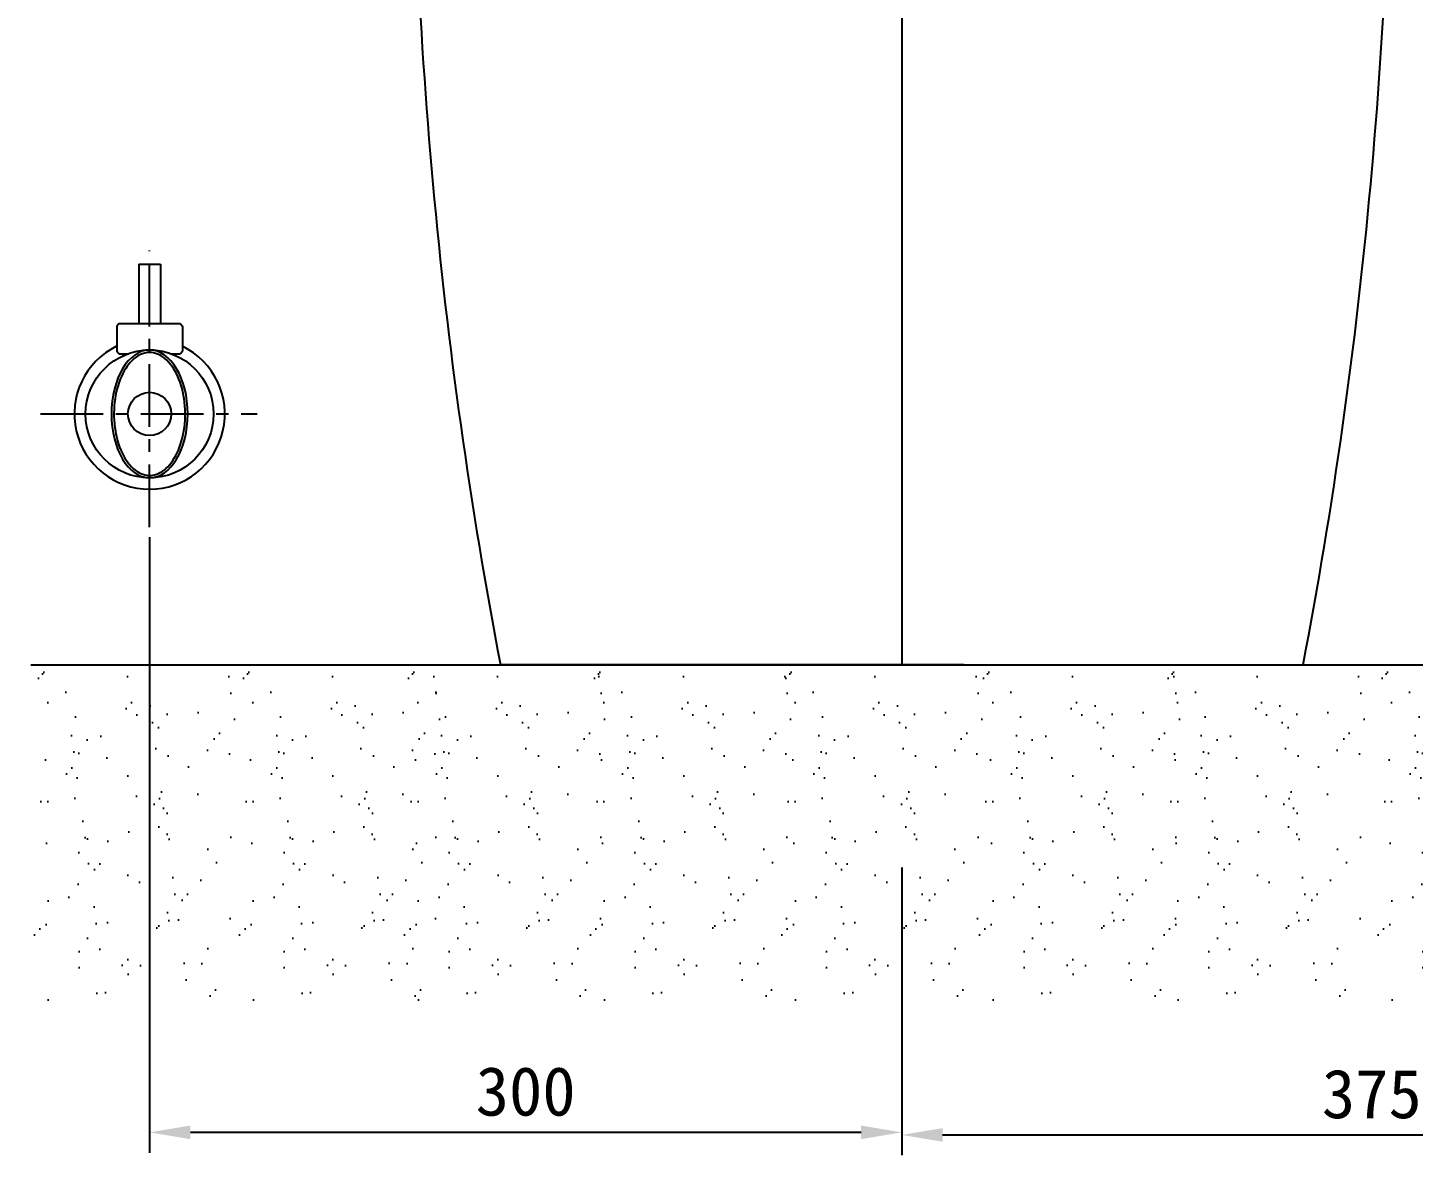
# Model space of a CAD drawing. Header units: millimetres. Extents: x 5 to 3846, y 5 to 2747.
# Drawn here: x 2247 to 2800, y 609 to 1058 of the extents above; entities that cross this region are included whole.
import ezdxf

# ---------------------------------------------------------------- set-up
doc = ezdxf.new("R2010")
doc.units = ezdxf.units.MM
doc.linetypes.add('CENTER', pattern=[2, 1.25, -0.25, 0.25, -0.25])
doc.layers.get('0').update_dxf_attribs({"color": 255})
doc.dimstyles.new('ISO-25', dxfattribs={"dimtxt": 2.5, "dimasz": 2.5, "dimexe": 1.25, "dimexo": 0.625, "dimtad": 1, "dimdsep": 46, "dimtxsty": 'Standard', "dimcen": 2.5, "dimadec": 0, "dimazin": 0, "dimtfac": 1, "dimtmove": 0, "dimatfit": 3, "dimfxl": 1, "dimarcsym": 0})

# ---------------------------------------------------------------- blocks, each defined once
blk = doc.blocks.new('*D15')
at = {"color": 3, "lineweight": -2, "transparency": 16777216}
for p, q in [((2970.34, 1045.74), (2970.34, 608.63)), ((2595.62, 723.42), (2595.62, 608.63)), ((2611.87, 616.75), (2954.09, 616.75))]:
    blk.add_line(p, q, dxfattribs=at)
at = {"color": 3, "transparency": 16777216}
for points in [[(2611.87, 619.46), (2611.87, 614.04), (2595.62, 616.75)], [(2954.09, 619.46), (2954.09, 614.04), (2970.34, 616.75)]]:
    blk.add_solid(points, dxfattribs=at)
at = {"layer": 'DEFPOINTS', "color": 0, "transparency": 16777216}
for p in [(2970.34, 1049.8), (2595.62, 727.48), (2970.34, 616.75)]:
    blk.add_point(p, dxfattribs=at)
at = {"color": 3, "transparency": 16777216, "insert": (2782.98, 633), "char_height": 19.5, "attachment_point": 5}
blk.add_mtext('375', dxfattribs=at)
blk = doc.blocks.new('*D16')
at = {"color": 3, "lineweight": -2, "transparency": 16777216}
for p, q in [((2295.8, 855.02), (2295.8, 609.64)), ((2595.62, 661.96), (2595.62, 609.64)), ((2579.37, 617.77), (2312.05, 617.77))]:
    blk.add_line(p, q, dxfattribs=at)
at = {"color": 3, "transparency": 16777216}
for points in [[(2312.05, 620.48), (2312.05, 615.06), (2295.8, 617.77)], [(2579.37, 620.48), (2579.37, 615.06), (2595.62, 617.77)]]:
    blk.add_solid(points, dxfattribs=at)
at = {"layer": 'DEFPOINTS', "color": 0, "transparency": 16777216}
for p in [(2295.8, 859.09), (2595.62, 666.02), (2295.8, 617.77)]:
    blk.add_point(p, dxfattribs=at)
at = {"color": 3, "transparency": 16777216, "insert": (2445.71, 634.02), "char_height": 19.5, "attachment_point": 5}
blk.add_mtext('300', dxfattribs=at)

msp = doc.modelspace()

# ---------------------------------------------------------------- hatches: boundary and pattern name
at = {"ltscale": 0.5}
h = msp.add_hatch(dxfattribs=at)
h.set_pattern_fill('AR-SAND', color=256, scale=0.5, angle=-90, style=0)
h.set_pattern_definition([(307.5, (14889.182, 8785.585), (24.470662, 0.800016), [0, -19.304, 0, -21.59, 0, -20.6375]), (277.5, (14889.182, 8785.585), (35.841255, -22.476164), [0, -10.414, 0, -17.399, 0, -6.6675]), (237.5, (14889.182, 8801.206), (0.07186, -39.54962), [0, -6.35, 0, -22.86, 0, -29.845]), (227.5, (14889.182, 8801.206), (11.14647, -38.17782), [0, -3.175, 0, -14.986, 0, -17.145])])
h.paths.add_polyline_path([(2247.21, 669.69), (2330.51, 669.69), (2330.51, 801.31), (2247.21, 801.31)])
h = msp.add_hatch(dxfattribs=at)
h.set_pattern_fill('AR-SAND', color=256, scale=0.5, angle=-90, style=0)
h.set_pattern_definition([(307.5, (14970.947, 8785.585), (24.470662, 0.800016), [0, -19.304, 0, -21.59, 0, -20.6375]), (277.5, (14970.947, 8785.585), (35.841255, -22.476164), [0, -10.414, 0, -17.399, 0, -6.6675]), (237.5, (14970.947, 8801.206), (0.07186, -39.54962), [0, -6.35, 0, -22.86, 0, -29.845]), (227.5, (14970.947, 8801.206), (11.14647, -38.17782), [0, -3.175, 0, -14.986, 0, -17.145])])
h.paths.add_polyline_path([(2328.98, 669.69), (2412.27, 669.69), (2412.27, 801.31), (2328.98, 801.31)])
h = msp.add_hatch(dxfattribs=at)
h.set_pattern_fill('AR-SAND', color=256, scale=0.5, angle=-90, style=0)
h.set_pattern_definition([(307.5, (15036.713, 8785.585), (24.470662, 0.800016), [0, -19.304, 0, -21.59, 0, -20.6375]), (277.5, (15036.713, 8785.585), (35.841255, -22.476164), [0, -10.414, 0, -17.399, 0, -6.6675]), (237.5, (15036.713, 8801.206), (0.07186, -39.54962), [0, -6.35, 0, -22.86, 0, -29.845]), (227.5, (15036.713, 8801.206), (11.14647, -38.17782), [0, -3.175, 0, -14.986, 0, -17.145])])
h.paths.add_polyline_path([(2394.74, 669.69), (2478.04, 669.69), (2478.04, 801.31), (2394.74, 801.31)])
h = msp.add_hatch(dxfattribs=at)
h.set_pattern_fill('AR-SAND', color=256, scale=0.5, angle=-90, style=0)
h.set_pattern_definition([(307.5, (15110.833, 8785.585), (24.470662, 0.800016), [0, -19.304, 0, -21.59, 0, -20.6375]), (277.5, (15110.833, 8785.585), (35.841255, -22.476164), [0, -10.414, 0, -17.399, 0, -6.6675]), (237.5, (15110.833, 8801.206), (0.07186, -39.54962), [0, -6.35, 0, -22.86, 0, -29.845]), (227.5, (15110.833, 8801.206), (11.14647, -38.17782), [0, -3.175, 0, -14.986, 0, -17.145])])
h.paths.add_polyline_path([(2468.86, 669.69), (2552.16, 669.69), (2552.16, 801.31), (2468.86, 801.31)])
h = msp.add_hatch(dxfattribs=at)
h.set_pattern_fill('AR-SAND', color=256, scale=0.5, angle=-90, style=0)
h.set_pattern_definition([(307.5, (15187.06, 8785.585), (24.470662, 0.800016), [0, -19.304, 0, -21.59, 0, -20.6375]), (277.5, (15187.06, 8785.585), (35.841255, -22.476164), [0, -10.414, 0, -17.399, 0, -6.6675]), (237.5, (15187.06, 8801.206), (0.07186, -39.54962), [0, -6.35, 0, -22.86, 0, -29.845]), (227.5, (15187.06, 8801.206), (11.14647, -38.17782), [0, -3.175, 0, -14.986, 0, -17.145])])
h.paths.add_polyline_path([(2545.09, 669.69), (2628.38, 669.69), (2628.38, 801.31), (2545.09, 801.31)])
h = msp.add_hatch(dxfattribs=at)
h.set_pattern_fill('AR-SAND', color=256, scale=0.5, angle=-90, style=0)
h.set_pattern_definition([(307.5, (15265.87, 8785.585), (24.470662, 0.800016), [0, -19.304, 0, -21.59, 0, -20.6375]), (277.5, (15265.87, 8785.585), (35.841255, -22.476164), [0, -10.414, 0, -17.399, 0, -6.6675]), (237.5, (15265.87, 8801.206), (0.07186, -39.54962), [0, -6.35, 0, -22.86, 0, -29.845]), (227.5, (15265.87, 8801.206), (11.14647, -38.17782), [0, -3.175, 0, -14.986, 0, -17.145])])
h.paths.add_polyline_path([(2623.9, 669.69), (2707.19, 669.69), (2707.19, 801.31), (2623.9, 801.31)])
h = msp.add_hatch(dxfattribs=at)
h.set_pattern_fill('AR-SAND', color=256, scale=0.5, angle=-90, style=0)
h.set_pattern_definition([(307.5, (15339.513, 8785.585), (24.470662, 0.800016), [0, -19.304, 0, -21.59, 0, -20.6375]), (277.5, (15339.513, 8785.585), (35.841255, -22.476164), [0, -10.414, 0, -17.399, 0, -6.6675]), (237.5, (15339.513, 8801.206), (0.07186, -39.54962), [0, -6.35, 0, -22.86, 0, -29.845]), (227.5, (15339.513, 8801.206), (11.14647, -38.17782), [0, -3.175, 0, -14.986, 0, -17.145])])
h.paths.add_polyline_path([(2697.54, 669.69), (2780.84, 669.69), (2780.84, 801.31), (2697.54, 801.31)])
h = msp.add_hatch(dxfattribs=at)
h.set_pattern_fill('AR-SAND', color=256, scale=0.5, angle=-90, style=0)
h.set_pattern_definition([(307.5, (15424.805, 8785.585), (24.470662, 0.800016), [0, -19.304, 0, -21.59, 0, -20.6375]), (277.5, (15424.805, 8785.585), (35.841255, -22.476164), [0, -10.414, 0, -17.399, 0, -6.6675]), (237.5, (15424.805, 8801.206), (0.07186, -39.54962), [0, -6.35, 0, -22.86, 0, -29.845]), (227.5, (15424.805, 8801.206), (11.14647, -38.17782), [0, -3.175, 0, -14.986, 0, -17.145])])
h.paths.add_polyline_path([(2782.83, 669.69), (2866.13, 669.69), (2866.13, 801.31), (2782.83, 801.31)])

# ---------------------------------------------------------------- linework, layer by layer
at = {"linetype": 'CENTER', "ltscale": 20}
for p, q in [((2295.8, 859.09), (2295.8, 969.41)), ((2252.3, 904.2), (2338.62, 904.2))]:
    msp.add_line(p, q, dxfattribs=at)
for p, q in [((2291.45, 963.98), (2291.45, 940.2)), ((2291.45, 963.98), (2300.15, 963.98)), ((2300.15, 963.98), (2300.15, 940.2)), ((2283.67, 940.2), (2282.67, 939.2)), ((2282.67, 939.2), (2282.67, 929.2)), ((2283.67, 940.2), (2307.93, 940.2)), ((2285.3, 940.2), (2289.45, 940.2)), ((2289.45, 940.2), (2306.3, 940.2)), ((2307.93, 940.2), (2308.93, 939.2)), ((2308.93, 939.2), (2308.93, 929.2)), ((2282.67, 929.2), (2283.67, 928.2)), ((2283.67, 928.2), (2287.18, 928.2)), ((2285.3, 927.44), (2285.3, 928.2)), ((2285.3, 928.2), (2287.18, 928.2)), ((2286.55, 927.97), (2286.55, 928.2)), ((2304.41, 928.2), (2306.3, 928.2)), ((2304.41, 928.2), (2307.93, 928.2)), ((2305.05, 927.97), (2305.05, 928.2)), ((2306.3, 927.44), (2306.3, 928.2)), ((2307.93, 928.2), (2308.93, 929.2)), ((2248.47, 804.2), (3017.18, 804.2))]:
    msp.add_line(p, q)
at = {"linetype": 'Continuous'}
for p, q in [((2570.9, 804.2), (2595.62, 804.2)), ((2608.98, 804.2), (2583.14, 804.2)), ((2620.33, 804.2), (2595.62, 804.2))]:
    msp.add_line(p, q, dxfattribs=at)
for radius in [25.5, 8.62]:
    msp.add_circle((2295.8, 904.2), radius)
for centre, radius, start, end in [((4380.93, 1175.26), 1980.38, 179.59653, 190.79915), ((811.73, 1175.06), 1978.95, 349.19875, 0.40947), ((2295.8, 904.2), 30, 115.9577, 64.0423)]:
    msp.add_arc(centre, radius, start, end)
at = {"extrusion": (0, 0, -1)}
msp.add_ellipse((2295.8, 904.2), major_axis=(0, 25.5), ratio=0.596529, dxfattribs=at)
at = {"linetype": 'Continuous'}
for points, knots in [([(2595.61, 1178.17), (2595.61, 1131.03), (2595.61, 1084.57), (2595.61, 993.13), (2595.61, 948.12), (2595.61, 904.2)], [0, 0, 0, 0, 0.5, 0.5, 1, 1, 1, 1]), ([(2595.61, 904.2), (2595.61, 887.19), (2595.61, 870.35), (2595.61, 837.04), (2595.61, 820.61), (2595.61, 804.2)], [0, 0, 0, 0, 0.5, 0.5, 1, 1, 1, 1]), ([(2595.61, 804.2), (2584.56, 804.2), (2573.71, 804.2), (2557.71, 804.2), (2552.43, 804.2), (2541.95, 804.2), (2536.77, 804.2), (2521.73, 804.2), (2512.24, 804.2), (2498.82, 804.2), (2494.46, 804.2), (2486.2, 804.2), (2482.28, 804.2), (2471.14, 804.2), (2464.51, 804.2), (2453.09, 804.2), (2448.43, 804.2), (2441.15, 804.2), (2438.53, 804.2), (2436.33, 804.2), (2435.86, 804.2), (2435.53, 804.2), (2435.61, 804.2), (2435.61, 804.2), (2435.61, 804.2), (2435.61, 804.2), (2435.61, 804.2), (2435.61, 804.2)], [0, 0, 0, 0, 0.078066, 0.078066, 0.117098, 0.117098, 0.156131, 0.156131, 0.234197, 0.234197, 0.273229, 0.273229, 0.312262, 0.312262, 0.390328, 0.390328, 0.468393, 0.468393, 0.546459, 0.546459, 0.585492, 0.585492, 0.624524, 0.624524, 0.936787, 0.936787, 1, 1, 1, 1]), ([(2595.62, 804.2), (2584.75, 804.2), (2574.04, 804.2), (2552.95, 804.2), (2542.47, 804.2), (2522.64, 804.2), (2513.24, 804.2), (2499.9, 804.2), (2495.57, 804.2), (2487.36, 804.2), (2483.45, 804.2), (2472.33, 804.2), (2465.67, 804.2), (2454.16, 804.2), (2449.41, 804.2), (2441.91, 804.2), (2439.14, 804.2), (2436.67, 804.2), (2436.12, 804.2), (2435.6, 804.2), (2435.61, 804.2), (2435.61, 804.2)], [0, 0, 0, 0, 0.126191, 0.126191, 0.252383, 0.252383, 0.378574, 0.378574, 0.44167, 0.44167, 0.504766, 0.504766, 0.630957, 0.630957, 0.757149, 0.757149, 0.88334, 0.88334, 0.946436, 0.946436, 1, 1, 1, 1]), ([(2595.61, 804.2), (2606.65, 804.2), (2617.5, 804.2), (2633.5, 804.2), (2638.79, 804.2), (2649.27, 804.2), (2654.45, 804.2), (2669.49, 804.2), (2678.98, 804.2), (2692.4, 804.2), (2696.75, 804.2), (2705.02, 804.2), (2708.94, 804.2), (2720.08, 804.2), (2726.7, 804.2), (2738.13, 804.2), (2742.79, 804.2), (2750.07, 804.2), (2752.69, 804.2), (2754.89, 804.2), (2755.35, 804.2), (2755.69, 804.2), (2755.61, 804.2), (2755.6, 804.2), (2755.61, 804.2), (2755.61, 804.2), (2755.61, 804.2), (2755.61, 804.2)], [0, 0, 0, 0, 0.078077, 0.078077, 0.117116, 0.117116, 0.156155, 0.156155, 0.234232, 0.234232, 0.273271, 0.273271, 0.312309, 0.312309, 0.390386, 0.390386, 0.468464, 0.468464, 0.546541, 0.546541, 0.58558, 0.58558, 0.624618, 0.624618, 0.936927, 0.936927, 1, 1, 1, 1]), ([(2595.62, 804.2), (2606.48, 804.2), (2617.19, 804.2), (2638.28, 804.2), (2648.76, 804.2), (2668.59, 804.2), (2677.99, 804.2), (2691.33, 804.2), (2695.66, 804.2), (2703.88, 804.2), (2707.78, 804.2), (2718.9, 804.2), (2725.56, 804.2), (2737.07, 804.2), (2741.82, 804.2), (2749.33, 804.2), (2752.09, 804.2), (2754.56, 804.2), (2755.11, 804.2), (2755.67, 804.2), (2755.62, 804.2), (2755.61, 804.2), (2755.61, 804.2), (2755.61, 804.2)], [0, 0, 0, 0, 0.090825, 0.090825, 0.18165, 0.18165, 0.272475, 0.272475, 0.317888, 0.317888, 0.3633, 0.3633, 0.454125, 0.454125, 0.54495, 0.54495, 0.635775, 0.635775, 0.681188, 0.681188, 0.7266, 0.7266, 1, 1, 1, 1])]:
    msp.add_open_spline(points, degree=3, knots=knots, dxfattribs=at)
msp.add_open_spline([(2295.8, 928.7), (2297.88, 928.7), (2299.98, 927.89), (2303.87, 924.65), (2305.65, 922.21), (2308.37, 916.18), (2309.32, 912.6), (2310.17, 905.09), (2310.07, 901.16), (2308.84, 893.8), (2307.71, 890.38), (2304.7, 884.79), (2302.82, 882.63), (2298.81, 879.99), (2296.71, 879.49), (2292.55, 880.09), (2290.47, 881.21), (2286.72, 885.04), (2285.07, 887.75), (2282.66, 894.17), (2281.89, 897.88), (2281.43, 905.49), (2281.73, 909.39), (2283.34, 916.53), (2284.64, 919.77), (2287.91, 924.88), (2289.87, 926.74), (2293.19, 928.39), (2294.49, 928.7), (2295.8, 928.7)], degree=3, knots=[0, 0, 0, 0, 0.46111, 0.46111, 0.922219, 0.922219, 1.383329, 1.383329, 1.844439, 1.844439, 2.305549, 2.305549, 2.766658, 2.766658, 3.227768, 3.227768, 3.688878, 3.688878, 4.149988, 4.149988, 4.611097, 4.611097, 5.072207, 5.072207, 5.533317, 5.533317, 5.994427, 5.994427, 6.283185, 6.283185, 6.283185, 6.283185])

# ---------------------------------------------------------------- dimensions: what is measured, and where the dimension line sits
for base, p1, p2, picture, middle in [((2970.34, 616.75), (2595.62, 727.48), (2970.34, 1049.8), '*D15', (2782.98, 633)), ((2295.8, 617.77), (2595.62, 666.02), (2295.8, 859.09), '*D16', (2445.71, 634.02))]:
    dim = msp.add_linear_dim(base=base, p1=p1, p2=p2, dimstyle='ISO-25', override={"dimscale": 6.5, "dimtxt": 3, "dimgap": 1, "dimdec": 0, "dimclrd": 3, "dimclre": 3, "dimclrt": 3, "dimtdec": 0})
    dim.commit()
    dim.dimension.update_dxf_attribs({"geometry": picture, "text_midpoint": middle})

doc.saveas('drawing.dxf')
